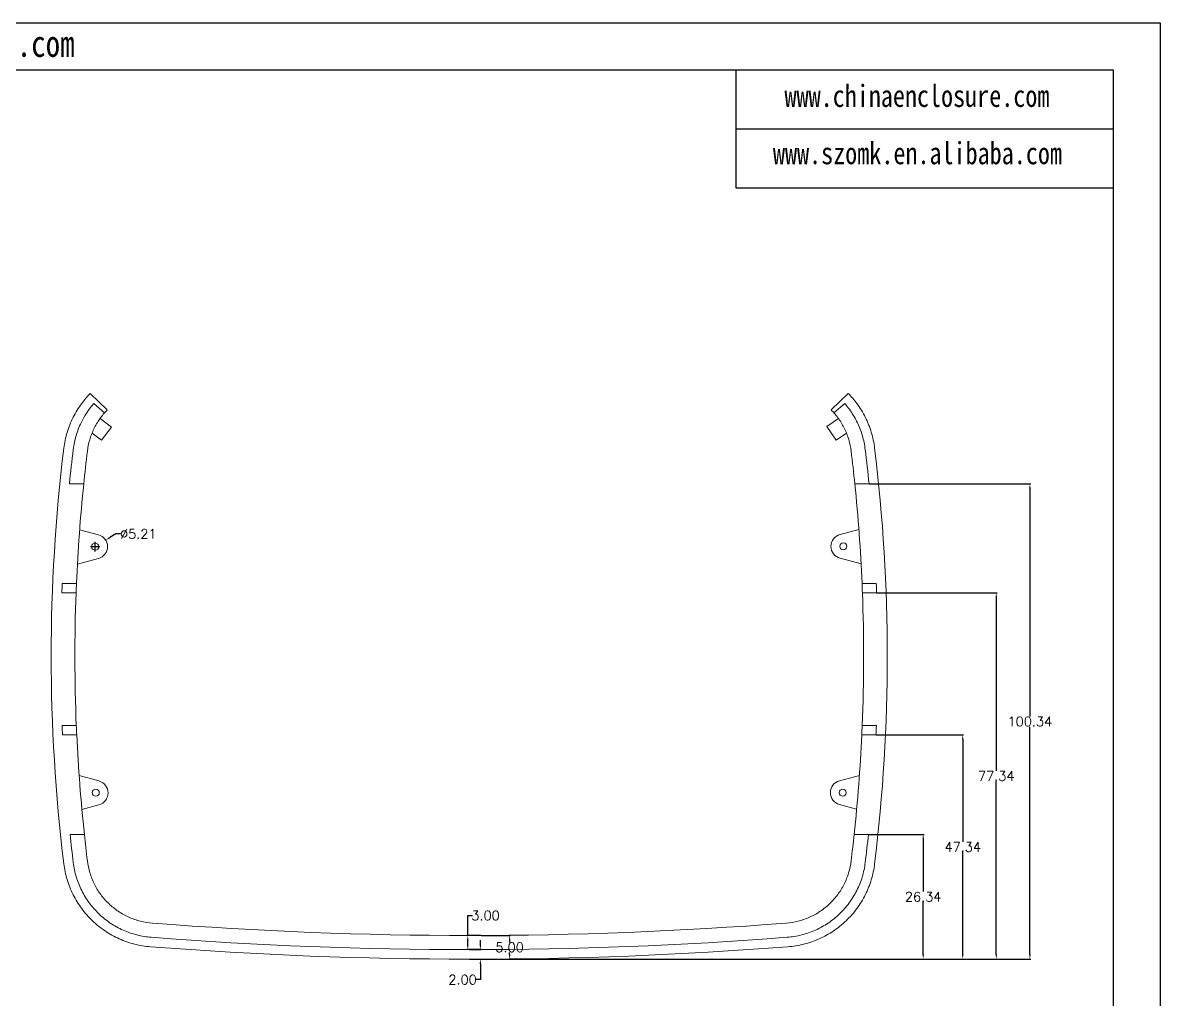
# Model space of a CAD drawing. Header units: inches. Extents: x 1813 to 4686, y 284 to 889.
# Drawn here: x 4076.4 to 4316.5, y 496.1 to 702.3 of the extents above; entities that cross this region are included whole.
import ezdxf

# ---------------------------------------------------------------- set-up
doc = ezdxf.new("R2010")
doc.units = ezdxf.units.IN
doc.header["$LTSCALE"] = 15
doc.layers.add('文字', color=81, linetype='Continuous')
doc.styles.get("Standard").update_dxf_attribs({"font": 'txt', "bigfont": 'gbcbig.shx'})
doc.styles.add('宋体', font='', dxfattribs={"width": 0.8, "height": 3.5})
doc.styles.get('宋体').set_extended_font_data('SimSun')
doc.dimstyles.new('2.5', dxfattribs={"dimtxt": 2, "dimasz": 1, "dimexe": 0.18, "dimexo": 0.0625, "dimgap": 0.09, "dimtad": 0, "dimtih": 1, "dimtoh": 1, "dimzin": 0, "dimdsep": 46, "dimtxsty": 'Standard', "dimcen": 1, "dimadec": 0, "dimazin": 2, "dimtfac": 1, "dimtofl": 0, "dimtmove": 0, "dimatfit": 3, "dimfxl": 1, "dimtolj": 1, "dimtzin": 0, "dimarcsym": 0})

# ---------------------------------------------------------------- blocks, each defined once
blk = doc.blocks.new('*D354')
at = {"color": 0, "lineweight": -2}
for p, q in [((4254.98, 530.95), (4266.65, 530.95)), ((4266.47, 529.95), (4266.47, 518.87)), ((4266.47, 505.61), (4266.47, 516.69)), ((4170.71, 504.61), (4266.65, 504.61))]:
    blk.add_line(p, q, dxfattribs=at)
at = {"color": 0}
for points in [[(4266.31, 529.95), (4266.64, 529.95), (4266.47, 530.95)], [(4266.31, 505.61), (4266.64, 505.61), (4266.47, 504.61)]]:
    blk.add_solid(points, dxfattribs=at)
at = {"layer": 'Defpoints', "color": 0}
for p in [(4254.92, 530.95), (4266.47, 530.95), (4170.65, 504.61)]:
    blk.add_point(p, dxfattribs=at)
at = {"color": 0, "insert": (4266.47, 517.78), "char_height": 2, "attachment_point": 5}
blk.add_mtext('\\A1;26.34', dxfattribs=at)
blk = doc.blocks.new('*D355')
at = {"color": 0, "lineweight": -2}
for p, q in [((4256.57, 551.95), (4275, 551.95)), ((4274.82, 550.95), (4274.82, 529.37)), ((4274.82, 505.61), (4274.82, 527.19)), ((4170.77, 504.61), (4275, 504.61))]:
    blk.add_line(p, q, dxfattribs=at)
at = {"color": 0}
for points in [[(4274.66, 550.95), (4274.99, 550.95), (4274.82, 551.95)], [(4274.66, 505.61), (4274.99, 505.61), (4274.82, 504.61)]]:
    blk.add_solid(points, dxfattribs=at)
at = {"layer": 'Defpoints', "color": 0}
for p in [(4256.51, 551.95), (4274.82, 551.95), (4170.71, 504.61)]:
    blk.add_point(p, dxfattribs=at)
at = {"color": 0, "insert": (4274.82, 528.28), "char_height": 2, "attachment_point": 5}
blk.add_mtext('\\A1;47.34', dxfattribs=at)
blk = doc.blocks.new('*D356')
at = {"color": 0, "lineweight": -2}
for p, q in [((4256.71, 581.95), (4282.08, 581.95)), ((4281.9, 580.95), (4281.9, 544.37)), ((4281.9, 505.61), (4281.9, 542.19)), ((4170.83, 504.61), (4282.08, 504.61))]:
    blk.add_line(p, q, dxfattribs=at)
at = {"color": 0}
for points in [[(4281.74, 580.95), (4282.07, 580.95), (4281.9, 581.95)], [(4281.74, 505.61), (4282.07, 505.61), (4281.9, 504.61)]]:
    blk.add_solid(points, dxfattribs=at)
at = {"layer": 'Defpoints', "color": 0}
for p in [(4256.65, 581.95), (4281.9, 581.95), (4170.77, 504.61)]:
    blk.add_point(p, dxfattribs=at)
at = {"color": 0, "insert": (4281.9, 543.28), "char_height": 2, "attachment_point": 5}
blk.add_mtext('\\A1;77.34', dxfattribs=at)
blk = doc.blocks.new('*D357')
at = {"color": 0, "lineweight": -2}
for p, q in [((4255.12, 604.95), (4289.18, 604.95)), ((4289, 603.95), (4289, 555.87)), ((4289, 505.61), (4289, 553.69)), ((4170.9, 504.61), (4289.18, 504.61))]:
    blk.add_line(p, q, dxfattribs=at)
at = {"color": 0}
for points in [[(4288.84, 603.95), (4289.17, 603.95), (4289, 604.95)], [(4288.84, 505.61), (4289.17, 505.61), (4289, 504.61)]]:
    blk.add_solid(points, dxfattribs=at)
at = {"layer": 'Defpoints', "color": 0}
for p in [(4255.05, 604.95), (4289, 604.95), (4170.83, 504.61)]:
    blk.add_point(p, dxfattribs=at)
at = {"color": 0, "insert": (4289, 554.78), "char_height": 2, "attachment_point": 5}
blk.add_mtext('\\A1;100.34', dxfattribs=at)
blk = doc.blocks.new('*D358')
at = {"color": 0, "lineweight": -2}
for p, q in [((4173, 507.61), (4173, 508.61)), ((4170.71, 506.61), (4173.18, 506.61)), ((4170.96, 504.61), (4173.18, 504.61)), ((4173, 503.61), (4173, 500.28)), ((4173, 500.28), (4172, 500.28))]:
    blk.add_line(p, q, dxfattribs=at)
at = {"color": 0}
for points in [[(4172.83, 507.61), (4173.16, 507.61), (4173, 506.61)], [(4172.83, 503.61), (4173.16, 503.61), (4173, 504.61)]]:
    blk.add_solid(points, dxfattribs=at)
at = {"layer": 'Defpoints', "color": 0}
for p in [(4170.65, 506.61), (4170.9, 504.61), (4173, 506.61)]:
    blk.add_point(p, dxfattribs=at)
at = {"color": 0, "insert": (4169.24, 500.28), "char_height": 2, "attachment_point": 5}
blk.add_mtext('\\A1;2.00', dxfattribs=at)
blk = doc.blocks.new('*D359')
at = {"color": 0, "lineweight": -2}
for p, q in [((4096.03, 594.39), (4094.75, 593.6)), ((4097.03, 594.39), (4096.03, 594.39)), ((4090.68, 591.71), (4092.68, 591.71)), ((4091.68, 590.71), (4091.68, 592.71))]:
    blk.add_line(p, q, dxfattribs=at)
at = {"color": 0}
blk.add_solid([(4094.66, 593.74), (4094.84, 593.45), (4093.9, 593.07)], dxfattribs=at)
at = {"layer": 'Defpoints', "color": 0}
for p in [(4093.9, 593.07), (4089.46, 590.34)]:
    blk.add_point(p, dxfattribs=at)
at = {"color": 0, "insert": (4100.79, 594.39), "char_height": 2, "attachment_point": 5}
blk.add_mtext('\\A1;∅5.21', dxfattribs=at)
blk = doc.blocks.new('*D360')
at = {"color": 0, "lineweight": -2}
for p, q in [((4173.22, 509.61), (4179.35, 509.61)), ((4179.17, 508.61), (4179.17, 508.2)), ((4173.24, 504.61), (4179.35, 504.61)), ((4179.17, 505.61), (4179.17, 506.02))]:
    blk.add_line(p, q, dxfattribs=at)
at = {"color": 0}
for points in [[(4179.01, 508.61), (4179.34, 508.61), (4179.17, 509.61)], [(4179.01, 505.61), (4179.34, 505.61), (4179.17, 504.61)]]:
    blk.add_solid(points, dxfattribs=at)
at = {"layer": 'Defpoints', "color": 0}
for p in [(4173.16, 509.61), (4179.17, 509.61), (4173.18, 504.61)]:
    blk.add_point(p, dxfattribs=at)
at = {"color": 0, "insert": (4179.17, 507.11), "char_height": 2, "attachment_point": 5}
blk.add_mtext('\\A1;5.00', dxfattribs=at)
blk = doc.blocks.new('*D361')
at = {"color": 0, "lineweight": -2}
for p, q in [((4170.33, 509.61), (4170.33, 513.84)), ((4170.33, 513.84), (4171.33, 513.84)), ((4173.1, 509.61), (4170.15, 509.61)), ((4170.33, 507.61), (4170.33, 508.61)), ((4173.11, 506.61), (4170.15, 506.61))]:
    blk.add_line(p, q, dxfattribs=at)
at = {"color": 0}
for points in [[(4170.17, 508.61), (4170.5, 508.61), (4170.33, 509.61)], [(4170.17, 507.61), (4170.5, 507.61), (4170.33, 506.61)]]:
    blk.add_solid(points, dxfattribs=at)
at = {"layer": 'Defpoints', "color": 0}
for p in [(4170.33, 509.61), (4173.16, 509.61), (4173.18, 506.61)]:
    blk.add_point(p, dxfattribs=at)
at = {"color": 0, "insert": (4174.09, 513.84), "char_height": 2, "attachment_point": 5}
blk.add_mtext('\\A1;3.00', dxfattribs=at)

msp = doc.modelspace()

# ---------------------------------------------------------------- linework, layer by layer
for p, q in [((3725.294, 702.319), (4316.519, 702.319)), ((4316.519, 702.319), (4316.519, 284.282)), ((3745.201, 692.366), (4306.566, 692.366)), ((4226.939, 692.366), (4226.939, 667.483)), ((4306.566, 692.366), (4306.566, 294.235)), ((4226.939, 679.924), (4306.566, 679.924)), ((4226.939, 667.483), (4306.566, 667.483))]:
    msp.add_line(p, q)
at = {"color": 7, "linetype": 'Continuous', "lineweight": 15}
for p, q in [((4092.41, 622.335), (4090.647, 624.064)), ((4094.216, 620.562), (4092.41, 622.335)), ((4248.885, 622.335), (4247.079, 620.562)), ((4250.647, 624.064), (4248.885, 622.335)), ((4091.394, 621.93), (4093.649, 619.951)), ((4247.645, 619.951), (4249.9, 621.93)), ((4092.716, 618.774), (4095.105, 616.959)), ((4246.122, 617.051), (4248.577, 618.776)), ((4092.987, 614.172), (4091.014, 615.672)), ((4095.105, 616.959), (4092.987, 614.172)), ((4248.135, 614.187), (4246.122, 617.051)), ((4250.274, 615.69), (4248.135, 614.187)), ((4089.258, 604.951), (4086.242, 604.951)), ((4252.037, 604.951), (4255.053, 604.951)), ((4088.399, 595.283), (4092.353, 594.223)), ((4248.938, 594.278), (4252.891, 595.337)), ((4092.353, 589.188), (4087.927, 588.002)), ((4253.365, 588.057), (4248.938, 589.243)), ((4084.726, 583.951), (4087.729, 583.951)), ((4256.569, 583.951), (4253.566, 583.951)), ((4087.648, 581.951), (4084.646, 581.951)), ((4253.647, 581.951), (4256.649, 581.951)), ((4084.697, 553.951), (4087.7, 553.951)), ((4256.597, 553.951), (4253.595, 553.951)), ((4087.788, 551.951), (4084.785, 551.951)), ((4253.507, 551.951), (4256.51, 551.951)), ((4088.296, 543.346), (4092.485, 542.223)), ((4248.814, 542.278), (4253.002, 543.4)), ((4092.485, 537.188), (4088.875, 536.221)), ((4252.425, 536.275), (4248.814, 537.243)), ((4086.378, 530.951), (4089.395, 530.951)), ((4254.917, 530.951), (4251.9, 530.951))]:
    msp.add_line(p, q, dxfattribs=at)
for centre in [(4091.678, 591.706), (4249.613, 591.76), (4091.806, 539.76), (4249.489, 539.76)]:
    msp.add_circle(centre, 0.75, dxfattribs=at)
for centre, start, end in [((4091.678, 591.706), 285, 75), ((4249.613, 591.76), 105, 255), ((4091.81, 539.706), 285, 75), ((4249.489, 539.76), 105, 255)]:
    msp.add_arc(centre, 2.606, start, end, dxfattribs=at)
for points, knots in [([(4085.07, 612.476), (4085.209, 613.614), (4085.443, 614.731), (4085.774, 615.829), (4086.105, 616.926), (4086.527, 617.987), (4087.04, 619.012), (4087.553, 620.037), (4088.15, 621.01), (4088.831, 621.933), (4089.387, 622.686), (4089.992, 623.397), (4090.647, 624.064)], [0, 0, 0, 0, 0.125, 0.125, 0.125, 0.25, 0.25, 0.25, 0.375, 0.375, 0.375, 0.47716635, 0.47716635, 0.47716635, 0.47716635]), ([(4250.647, 624.064), (4251.302, 623.397), (4251.907, 622.687), (4252.464, 621.933), (4253.144, 621.011), (4253.741, 620.037), (4254.254, 619.012), (4254.768, 617.988), (4255.19, 616.927), (4255.52, 615.829), (4255.851, 614.732), (4256.086, 613.614), (4256.225, 612.476)], [0.52284544, 0.52284544, 0.52284544, 0.52284544, 0.625, 0.625, 0.625, 0.75, 0.75, 0.75, 0.875, 0.875, 0.875, 1, 1, 1, 1]), ([(4087.055, 612.234), (4087.174, 613.211), (4087.372, 614.172), (4087.925, 616.06), (4088.277, 616.977), (4089.412, 619.334), (4090.319, 620.705), (4091.394, 621.93)], [0, 0, 0, 0, 0.25, 0.25, 0.5, 0.5, 0.91513084, 0.91513084, 0.91513084, 0.91513084]), ([(4093.649, 619.951), (4093.563, 619.853), (4093.478, 619.754), (4093.133, 619.339), (4092.883, 619.012), (4092.412, 618.341), (4092.191, 617.998), (4091.778, 617.294), (4091.585, 616.931), (4091.051, 615.822), (4090.759, 615.061), (4090.297, 613.484), (4090.133, 612.687), (4090.033, 611.871)], [0.08493858, 0.08493858, 0.08493858, 0.08493858, 0.125, 0.125, 0.25, 0.25, 0.375, 0.375, 0.5, 0.5, 0.75, 0.75, 1, 1, 1, 1]), ([(4093.649, 619.951), (4093.741, 620.055), (4093.926, 620.263), (4094.119, 620.462), (4094.216, 620.562)], [0, 0, 0, 0, 0.4997619, 1, 1, 1, 1]), ([(4247.079, 620.562), (4247.175, 620.462), (4247.369, 620.263), (4247.553, 620.055), (4247.645, 619.951)], [0, 0, 0, 0, 0.50018409, 1, 1, 1, 1]), ([(4251.261, 611.871), (4251.162, 612.688), (4250.998, 613.485), (4250.651, 614.667), (4250.52, 615.055), (4250.227, 615.818), (4250.066, 616.192), (4249.71, 616.931), (4249.517, 617.294), (4249.103, 617.999), (4248.883, 618.342), (4248.412, 619.012), (4248.162, 619.339), (4247.817, 619.754), (4247.732, 619.853), (4247.645, 619.951)], [0, 0, 0, 0, 0.25, 0.25, 0.375, 0.375, 0.5, 0.5, 0.625, 0.625, 0.75, 0.75, 0.875, 0.875, 0.91503702, 0.91503702, 0.91503702, 0.91503702]), ([(4249.9, 621.93), (4250.004, 621.812), (4250.106, 621.693), (4250.52, 621.195), (4250.82, 620.803), (4251.385, 619.999), (4251.65, 619.587), (4252.146, 618.741), (4252.378, 618.306), (4253.017, 616.977), (4253.369, 616.06), (4253.923, 614.172), (4254.12, 613.211), (4254.239, 612.234)], [0.08496297, 0.08496297, 0.08496297, 0.08496297, 0.125, 0.125, 0.25, 0.25, 0.375, 0.375, 0.5, 0.5, 0.75, 0.75, 1, 1, 1, 1]), ([(4103.375, 507.221), (4102.232, 507.31), (4101.105, 507.495), (4099.994, 507.778), (4098.884, 508.06), (4097.805, 508.435), (4096.759, 508.903), (4095.713, 509.371), (4094.714, 509.925), (4093.762, 510.564), (4092.812, 511.204), (4091.922, 511.92), (4091.094, 512.713), (4090.266, 513.505), (4089.512, 514.362), (4088.831, 515.285), (4088.15, 516.207), (4087.554, 517.18), (4087.04, 518.205), (4086.527, 519.23), (4086.105, 520.291), (4085.774, 521.389), (4085.443, 522.486), (4085.209, 523.604), (4085.07, 524.742)], [0, 0, 0, 0, 0.125, 0.125, 0.125, 0.25, 0.25, 0.25, 0.375, 0.375, 0.375, 0.5, 0.5, 0.5, 0.625, 0.625, 0.625, 0.75, 0.75, 0.75, 0.875, 0.875, 0.875, 1, 1, 1, 1]), ([(4103.53, 509.215), (4102.501, 509.295), (4101.486, 509.462), (4099.488, 509.97), (4098.516, 510.308), (4096.634, 511.15), (4095.734, 511.649), (4094.023, 512.799), (4093.221, 513.445), (4091.732, 514.87), (4091.052, 515.643), (4089.828, 517.302), (4089.29, 518.179), (4088.367, 520.023), (4087.987, 520.979), (4087.391, 522.953), (4087.18, 523.96), (4087.055, 524.983)], [0, 0, 0, 0, 0.125, 0.125, 0.25, 0.25, 0.375, 0.375, 0.5, 0.5, 0.625, 0.625, 0.75, 0.75, 0.875, 0.875, 1, 1, 1, 1]), ([(4090.033, 525.346), (4090.138, 524.491), (4090.313, 523.657), (4090.81, 522.007), (4091.125, 521.214), (4091.896, 519.674), (4092.342, 518.947), (4093.365, 517.561), (4093.929, 516.92), (4095.173, 515.729), (4095.838, 515.194), (4097.267, 514.233), (4098.013, 513.819), (4099.586, 513.116), (4100.392, 512.836), (4102.061, 512.411), (4102.903, 512.272), (4103.762, 512.206)], [0, 0, 0, 0, 0.125, 0.125, 0.25, 0.25, 0.375, 0.375, 0.5, 0.5, 0.625, 0.625, 0.75, 0.75, 0.875, 0.875, 1, 1, 1, 1]), ([(4237.533, 512.206), (4238.392, 512.273), (4239.233, 512.411), (4240.903, 512.836), (4241.709, 513.116), (4243.281, 513.819), (4244.027, 514.233), (4245.456, 515.194), (4246.121, 515.729), (4247.366, 516.92), (4247.929, 517.561), (4248.952, 518.947), (4249.398, 519.674), (4250.169, 521.214), (4250.485, 522.007), (4250.982, 523.656), (4251.157, 524.491), (4251.261, 525.346)], [0, 0, 0, 0, 0.12499999, 0.12499999, 0.24999999, 0.24999999, 0.37499999, 0.37499999, 0.49999999, 0.49999999, 0.62499999, 0.62499999, 0.74999999, 0.74999999, 0.87499999, 0.87499999, 0.99999999, 0.99999999, 0.99999999, 0.99999999]), ([(4254.239, 524.983), (4254.115, 523.96), (4253.903, 522.953), (4253.308, 520.979), (4252.928, 520.023), (4252.005, 518.179), (4251.467, 517.302), (4250.242, 515.643), (4249.562, 514.87), (4248.073, 513.445), (4247.271, 512.799), (4245.561, 511.649), (4244.66, 511.15), (4242.779, 510.308), (4241.806, 509.97), (4239.808, 509.462), (4238.793, 509.295), (4237.765, 509.215)], [0, 0, 0, 0, 0.125, 0.125, 0.25, 0.25, 0.375, 0.375, 0.5, 0.5, 0.625, 0.625, 0.75, 0.75, 0.875, 0.875, 1, 1, 1, 1]), ([(4256.225, 524.742), (4256.086, 523.604), (4255.851, 522.486), (4255.52, 521.389), (4255.19, 520.292), (4254.768, 519.231), (4254.254, 518.205), (4253.741, 517.181), (4253.145, 516.207), (4252.464, 515.285), (4251.783, 514.363), (4251.029, 513.505), (4250.201, 512.713), (4249.373, 511.92), (4248.484, 511.204), (4247.532, 510.564), (4246.581, 509.925), (4245.583, 509.371), (4244.536, 508.903), (4243.49, 508.435), (4242.411, 508.06), (4241.3, 507.778), (4240.19, 507.495), (4239.063, 507.31), (4237.92, 507.221)], [0, 0, 0, 0, 0.125, 0.125, 0.125, 0.25, 0.25, 0.25, 0.375, 0.375, 0.375, 0.5, 0.5, 0.5, 0.625, 0.625, 0.625, 0.75, 0.75, 0.75, 0.875, 0.875, 0.875, 1, 1, 1, 1])]:
    msp.add_open_spline(points, degree=3, knots=knots, dxfattribs=at)
for points in [[(4085.07, 524.742), (4081.506, 553.986), (4081.506, 583.231), (4085.07, 612.476)], [(4256.225, 612.476), (4259.788, 583.231), (4259.788, 553.986), (4256.225, 524.742)], [(4086.242, 604.951), (4086.488, 607.379), (4086.76, 609.807), (4087.055, 612.234)], [(4090.033, 611.871), (4089.752, 609.565), (4089.494, 607.258), (4089.257, 604.951)], [(4252.037, 604.951), (4251.801, 607.258), (4251.542, 609.565), (4251.261, 611.871)], [(4254.239, 612.234), (4254.535, 609.807), (4254.806, 607.379), (4255.053, 604.951)], [(4089.257, 604.951), (4088.541, 597.951), (4088.031, 590.951), (4087.729, 583.951)], [(4253.566, 583.951), (4253.264, 590.951), (4252.754, 597.951), (4252.037, 604.951)], [(4084.646, 581.951), (4084.671, 582.618), (4084.697, 583.285), (4084.726, 583.951)], [(4087.729, 583.951), (4087.7, 583.285), (4087.673, 582.618), (4087.648, 581.951)], [(4253.647, 581.951), (4253.622, 582.618), (4253.595, 583.285), (4253.566, 583.951)], [(4256.569, 583.951), (4256.597, 583.285), (4256.624, 582.618), (4256.649, 581.951)], [(4087.648, 581.951), (4087.297, 572.618), (4087.314, 563.285), (4087.7, 553.951)], [(4253.595, 553.951), (4253.981, 563.285), (4253.998, 572.618), (4253.647, 581.951)], [(4084.785, 551.951), (4084.754, 552.618), (4084.725, 553.285), (4084.697, 553.951)], [(4087.7, 553.951), (4087.727, 553.285), (4087.757, 552.618), (4087.788, 551.951)], [(4253.507, 551.951), (4253.538, 552.618), (4253.568, 553.285), (4253.595, 553.951)], [(4256.597, 553.951), (4256.57, 553.285), (4256.541, 552.618), (4256.51, 551.951)], [(4087.788, 551.951), (4088.116, 544.952), (4088.652, 537.952), (4089.395, 530.951)], [(4251.9, 530.951), (4252.643, 537.952), (4253.178, 544.952), (4253.507, 551.951)], [(4087.055, 524.983), (4086.813, 526.973), (4086.587, 528.962), (4086.378, 530.951)], [(4089.395, 530.951), (4089.593, 529.083), (4089.806, 527.215), (4090.033, 525.346)], [(4251.261, 525.346), (4251.489, 527.215), (4251.702, 529.083), (4251.9, 530.951)], [(4254.917, 530.951), (4254.708, 528.962), (4254.482, 526.973), (4254.239, 524.983)], [(4103.762, 512.206), (4148.354, 508.743), (4192.941, 508.743), (4237.533, 512.206)], [(4237.765, 509.215), (4193.019, 505.74), (4148.275, 505.74), (4103.53, 509.215)], [(4237.92, 507.221), (4193.072, 503.738), (4148.223, 503.738), (4103.375, 507.221)]]:
    msp.add_open_spline(points, degree=3, dxfattribs=at)

# ---------------------------------------------------------------- texts
at = {"layer": '文字', "color": 0, "attachment_point": 1, "style": '宋体'}
for s, insert, char_height, width in [('www.szomk.en.alibaba.com', (4014.119, 700.727), 5.60569, 98.48655), ('www.chinaenclosure.com', (4237.197, 689.215), 4.67141, 82.07212), ('www.szomk.en.alibaba.com', (4234.756, 677.118), 4.67141, 82.07212)]:
    msp.add_mtext(s, dxfattribs=dict(at, insert=insert, char_height=char_height, width=width))

# ---------------------------------------------------------------- dimensions: what is measured, and where the dimension line sits
for base, p1, p2, picture, middle in [((4289.005, 604.951), (4170.835, 504.609), (4255.053, 604.951), '*D357', (4289.005, 554.78)), ((4281.904, 581.951), (4170.772, 504.609), (4256.649, 581.951), '*D356', (4281.904, 543.28)), ((4274.823, 551.951), (4170.71, 504.609), (4256.51, 551.951), '*D355', (4274.823, 528.28)), ((4266.473, 530.951), (4170.647, 504.609), (4254.917, 530.951), '*D354', (4266.473, 517.78)), ((4179.174, 509.612), (4173.175, 504.609), (4173.16, 509.612), '*D360', (4179.174, 507.111))]:
    dim = msp.add_linear_dim(base=base, p1=p1, p2=p2, angle=90, dimstyle='2.5')
    dim.commit()
    dim.dimension.update_dxf_attribs({"geometry": picture, "text_midpoint": middle})
dim = msp.add_diameter_dim_2p(p1=(4089.458, 590.34), p2=(4093.898, 593.072), dimstyle='2.5')
dim.commit()
dim.dimension.update_dxf_attribs({"geometry": '*D359', "text_midpoint": (4100.792, 594.386), "dimtype": 163})
for base, p1, p2, picture, middle in [((4170.333, 509.612), (4173.175, 506.609), (4173.16, 509.612), '*D361', (4174.089, 513.835)), ((4172.995, 506.609), (4170.897, 504.609), (4170.647, 506.609), '*D358', (4169.238, 500.285))]:
    dim = msp.add_linear_dim(base=base, p1=p1, p2=p2, angle=90, dimstyle='2.5')
    dim.commit()
    dim.dimension.update_dxf_attribs({"geometry": picture, "text_midpoint": middle, "dimtype": 160})

doc.saveas('drawing.dxf')
